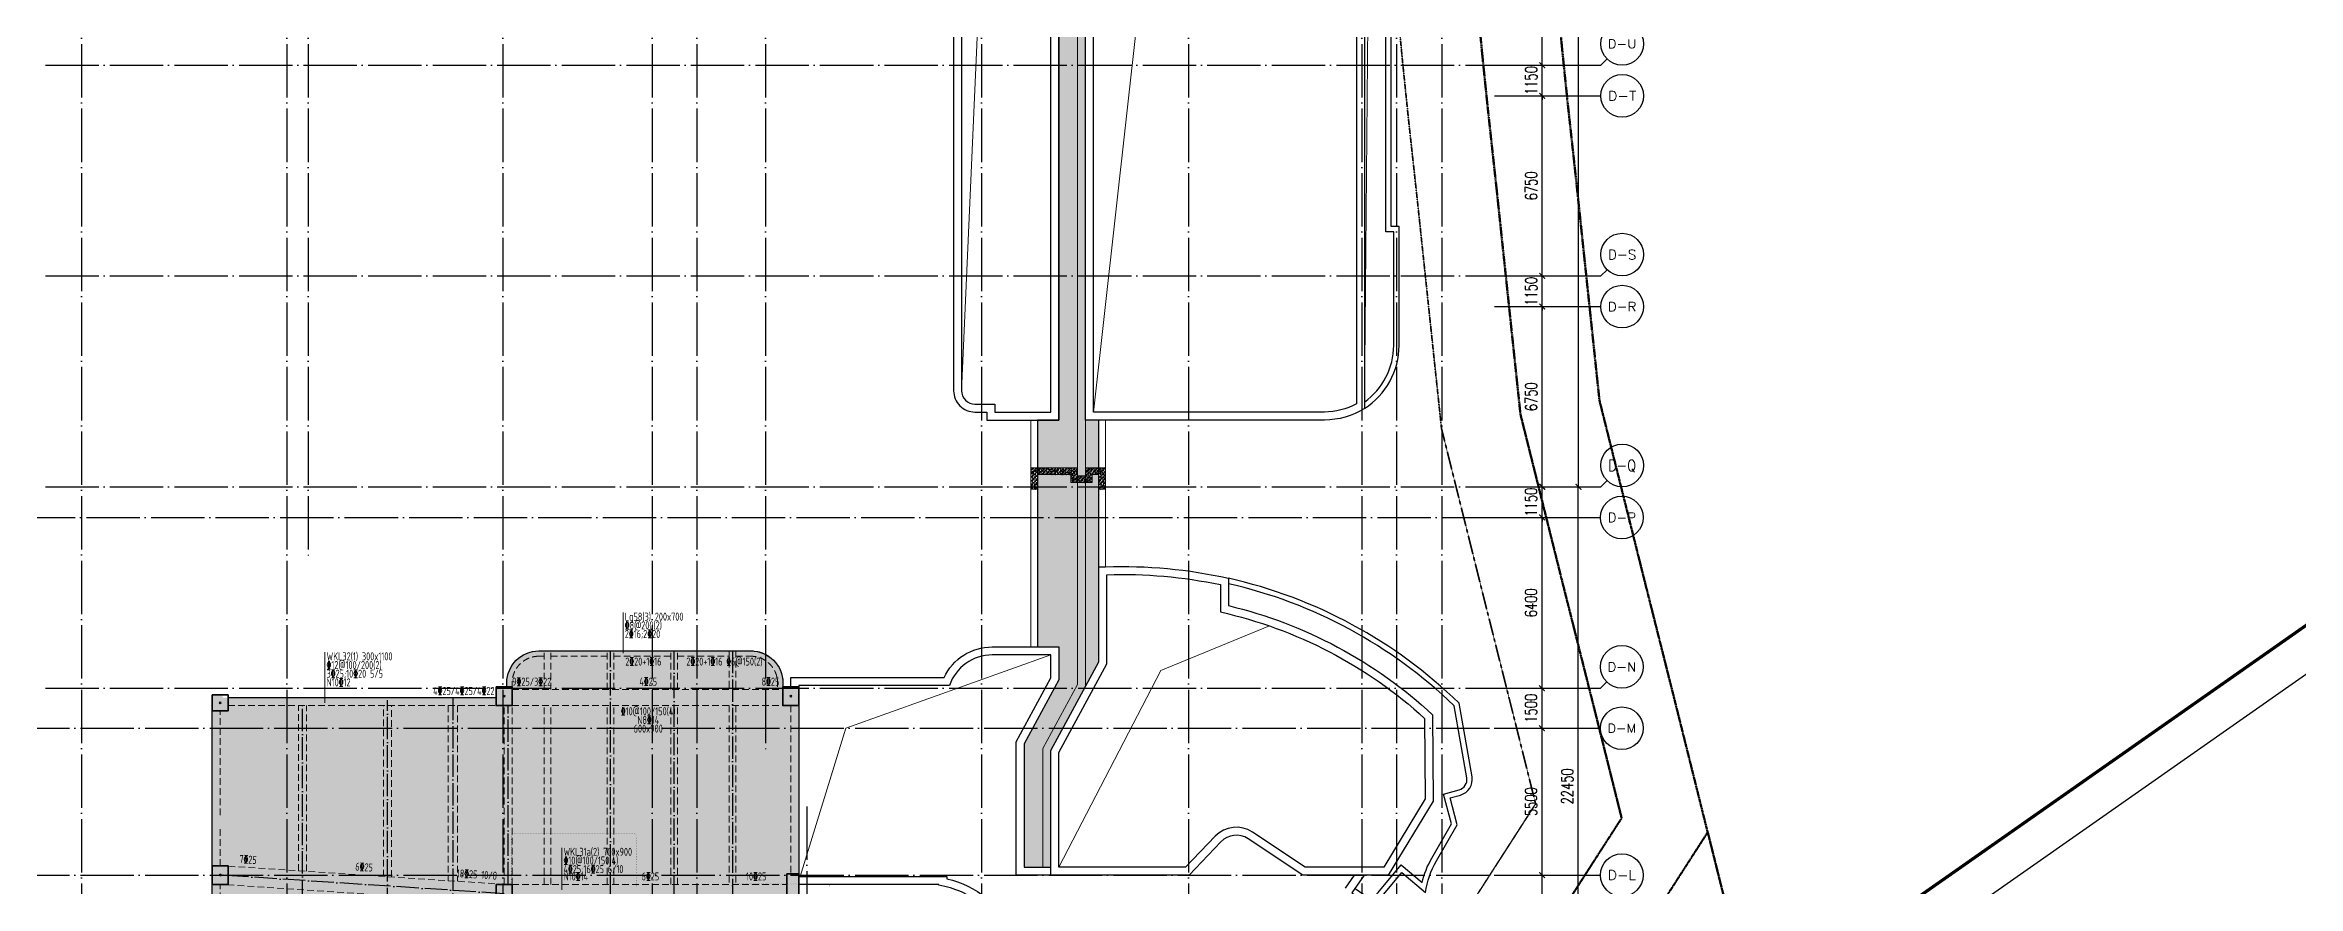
# Model space of a CAD drawing. Header units: millimetres. Extents: x 1089227 to 13101469, y 618865 to 10240562.
# Drawn here: x 3333666 to 3418126, y 4875354 to 4906864 of the extents above; entities that cross this region are included whole.
import ezdxf
from ezdxf.enums import TextEntityAlignment as Align

# ---------------------------------------------------------------- set-up
doc = ezdxf.new("R2010")
doc.units = ezdxf.units.MM
doc.header["$LTSCALE"] = 1000
doc.header["$PDMODE"] = 3
doc.header["$PDSIZE"] = 200
for name, pattern in [('A09-G-CTRL-用地红线+建筑退线_设计区$0$A02-G-MAIN-用地红线+退线_设计区$0$Redline1', [20, 10, -2, 2, -2, 2, -2]), ('A09-G-CTRL-用地红线+建筑退线_设计区$0$Controlline1', [12.8, 8, -1.6, 1.6, -1.6]), ('DOTE', [2.42, 2, -0.2, 0.02, -0.2]), ('GB_DASHDOT3', [1.0675, 0.84, -0.105, 0.0175, -0.105]), ('HIDDEN', [0.375, 0.25, -0.125])]:
    doc.linetypes.add(name, pattern=pattern)
doc.layers.get('0').update_dxf_attribs({"linetype": 'CONTINUOUS'})
doc.layers.get('Defpoints').update_dxf_attribs({"linetype": 'CONTINUOUS'})
for name, color, linetype in [('.', 3, 'CONTINUOUS'), ('AXIS', 3, 'CONTINUOUS'), ('AXIS_TEXT', 7, 'CONTINUOUS'), ('DOTE', 1, 'DOTE'), ('HATCH', 254, 'CONTINUOUS'), ('LWK-轴线-编号', 7, 'CONTINUOUS'), ('PUB_DIM', 3, 'CONTINUOUS'), ('S-GRID-DE', 11, 'GB_DASHDOT3'), ('TK', 4, 'CONTINUOUS'), ('TK-TEXT', 7, 'CONTINUOUS'), ('VHBoundary', 4, 'CONTINUOUS'), ('WALL-POOL', 31, 'CONTINUOUS'), ('单形心', 4, 'CONTINUOUS'), ('降板范围', 7, 'CONTINUOUS')]:
    doc.layers.add(name, color=color, linetype=linetype)
doc.layers.add('0914调整', color=1, linetype='CONTINUOUS', plot=False)
for name, color, linetype, lineweight in [('A09-G-CTRL-用地红线+建筑退线_设计区$0$Z-REDL(用地红线)', 10, 'CONTINUOUS', 60), ('A09-G-CTRL-用地红线+建筑退线_设计区$0$Z-REDL-CTRL(建筑控制线)', 40, 'CONTINUOUS', 35), ('jm', 3, 'CONTINUOUS', 0), ('S-BEAM-DASH', 4, 'HIDDEN', 0), ('S-COLU', 30, 'CONTINUOUS', 0), ('S-HOLE', 11, 'CONTINUOUS', 0), ('S-SLAB-HATCH', 73, 'CONTINUOUS', 0), ('梁原位标注', 7, 'CONTINUOUS', 18), ('梁名称编号', 2, 'CONTINUOUS', 18), ('梁标注引线', 2, 'CONTINUOUS', 18), ('梁集中标注', 2, 'CONTINUOUS', 18)]:
    doc.layers.add(name, color=color, linetype=linetype, lineweight=lineweight)
doc.styles.add('_TCH_AXIS', font='COMPLEX', dxfattribs={"bigfont": 'AllInOneBig.shx'})
doc.styles.add('_TCH_DIM_T3', font='SIMPLEX', dxfattribs={"width": 0.705882, "bigfont": 'AllInOneBig.shx'})
doc.styles.add('COMPLEX', font='COMPLEX', dxfattribs={"bigfont": 'AllInOneBig.shx'})
doc.styles.add('SADITK-SX', font='simfang.ttf', dxfattribs={"width": 0.7})
doc.styles.add('Style 1', font='yjkeng.shx', dxfattribs={"width": 0.7, "height": 300, "bigfont": 'yjkchn.shx'})
doc.dimstyles.new('_TCH_ARCH&&150', dxfattribs={"dimtxt": 446.25, "dimasz": 150, "dimexe": 375, "dimexo": 450, "dimgap": 189.375, "dimtad": 1, "dimdec": 0, "dimzin": 0, "dimdsep": 46, "dimtxsty": '_TCH_DIM_T3', "dimblk": 'ARCHTICK', "dimcen": 0.09, "dimclrt": 7, "dimazin": 2, "dimtfac": 1, "dimtdec": 0, "dimtix": 1, "dimtmove": 2, "dimatfit": 3, "dimfxl": 0, "dimtolj": 1, "dimtzin": 0, "dimarcsym": 0})

# ---------------------------------------------------------------- blocks, each defined once
blk = doc.blocks.new('0323最综用地红线')
at = {"layer": 'A09-G-CTRL-用地红线+建筑退线_设计区$0$Z-REDL(用地红线)', "color": 1, "linetype": 'A09-G-CTRL-用地红线+建筑退线_设计区$0$A02-G-MAIN-用地红线+退线_设计区$0$Redline1', "ltscale": 0.0005}
for points in [[(8335913, 3623090), (8336084, 3621295), (8336291, 3619275), (8336618, 3616287), (8337494, 3608020), (8338970, 3602117), (8340239, 3597081), (8341550, 3591838), (8335781, 3582877)], [(8332921, 3622867), (8333098, 3621000), (8333308, 3618959), (8333635, 3615966), (8334533, 3607495), (8336060, 3601387), (8337330, 3596350), (8338325, 3592370), (8333971, 3585609)]]:
    blk.add_lwpolyline(points, dxfattribs=at)
at = {"layer": 'A09-G-CTRL-用地红线+建筑退线_设计区$0$Z-REDL(用地红线)', "color": 1, "linetype": 'A09-G-CTRL-用地红线+建筑退线_设计区$0$A02-G-MAIN-用地红线+退线_设计区$0$Redline1', "ltscale": 0.0005, "elevation": 303}
blk.add_lwpolyline([(8341553, 3591842), (8348380, 3564604)], dxfattribs=at)
at = {"layer": 'A09-G-CTRL-用地红线+建筑退线_设计区$0$Z-REDL-CTRL(建筑控制线)', "linetype": 'A09-G-CTRL-用地红线+建筑退线_设计区$0$Controlline1', "ltscale": 0.0005, "flags": 128}
blk.add_lwpolyline([(8299567, 3686108), (8326626, 3675265), (8336400, 3687495), (8338983, 3690878), (8341712, 3688883), (8341724, 3688834), (8348492, 3681996), (8336495, 3657264), (8335815, 3655857), (8334921, 3653765), (8334408, 3652495), (8333554, 3650188), (8332762, 3647815), (8332296, 3646270), (8331866, 3644682), (8331460, 3643007), (8331063, 3641145), (8330737, 3639422), (8330293, 3636480), (8330017, 3634043), (8329761, 3630317), (8329732, 3627942), (8329763, 3625708), (8329928, 3622644), (8330113, 3620704), (8330325, 3618642), (8330653, 3615645), (8331572, 3606971), (8333151, 3600656), (8334420, 3595620), (8335099, 3592902), (8332162, 3588340), (8329462, 3587873), (8325135, 3587049), (8322510, 3586515), (8319525, 3585891), (8317926, 3585544), (8316578, 3585249), (8315535, 3585011), (8313300, 3584499), (8310791, 3583894), (8309251, 3583537), (8305740, 3582637), (8303918, 3582156), (8302104, 3581668), (8299703, 3581012), (8297227, 3580315), (8295056, 3579682), (8292998, 3579074), (8290643, 3578358), (8288572, 3577710), (8287591, 3577398), (8286161, 3576940), (8284503, 3576401), (8282624, 3575767), (8281086, 3575247), (8278146, 3574222), (8273894, 3572680), (8272471, 3572149), (8271089, 3571640), (8267888, 3570407), (8264331, 3569000), (8260702, 3567515), (8258549, 3566609), (8254947, 3565066), (8252185, 3563832), (8250834, 3563232), (8249176, 3562470), (8247994, 3561930), (8245505, 3560754), (8242980, 3559544), (8239801, 3558013), (8237959, 3557076), (8235838, 3555996), (8233384, 3554698), (8228450, 3552051), (8226178, 3550787), (8222141, 3548504), (8215629, 3544667), (8213710, 3543497), (8193657, 3531175), (8180322, 3522990), (8166408, 3514440), (8156991, 3508658), (8151138, 3505062), (8142685, 3507267), (8121171, 3545747), (8120724, 3546549), (8120233, 3547383), (8119272, 3548967), (8118108, 3550752), (8117067, 3552244), (8115806, 3553970), (8115672, 3554140), (8146431, 3575790), (8162146, 3587599), (8162295, 3588125), (8199863, 3615253), (8204215, 3618404), (8231584, 3638167), (8260590, 3655826), (8295376, 3680010)], close=True, dxfattribs=at)
blk = doc.blocks.new('template_31-施工图_A0_A0_1.0000_3fa9c08c64a9101061c9a26412af947e', base_point=(-1189, 0))
at = {"layer": 'TK'}
blk.add_lwpolyline([(-1189, 841), (1189, 841), (1189, 0), (-1189, 0)], close=True, dxfattribs=at)
at = {"layer": 'TK', "const_width": 0.8}
blk.add_lwpolyline([(-1164, 831), (-1164, 10), (1179, 10), (1179, 831)], close=True, dxfattribs=at)
at = {"layer": 'VHBoundary'}
blk.add_lwpolyline([(-1189, 841), (1189, 841), (1189, 0), (-1189, 0)], close=True, dxfattribs=at)
at = {"layer": 'TK-TEXT', "style": 'SADITK-SX', "width": 0.7}
for tag, p in [('市政会签', (-1176, 381.5)), ('园林会签', (-1176, 343.5)), ('幕墙会签', (-1176, 305.5)), ('装饰会签', (-1176, 267.5)), ('燃气会签', (-1176, 229.5)), ('暖通会签', (-1176, 191.5)), ('电气会签', (-1176, 153.5)), ('给排水会签', (-1176, 115.5)), ('结构会签', (-1176, 77.5)), ('建筑会签', (-1176, 39.5))]:
    blk.add_attdef(tag, text='', height=4, rotation=90, dxfattribs=at).set_placement(p, align=Align.MIDDLE_CENTER)
for tag, height, p in [('专业审定', 4, (1134.75, 268)), ('专业审核', 4, (1134.75, 248)), ('项目负责1', 4, (1134.75, 238)), ('项目负责2', 4, (1134.75, 228)), ('专业负责1', 4, (1134.75, 218)), ('专业负责2', 4, (1134.75, 208)), ('专业校对', 4, (1134.75, 198)), ('专业设计', 4, (1134.75, 188)), ('方案设计', 4, (1134.75, 178)), ('专业制图', 4, (1134.75, 168)), ('建设单位_001', 4, (1148.5, 140)), ('建设地点_001', 4, (1148.5, 124)), ('工程名称_001', 4, (1148.5, 106)), ('子项名称_001', 4, (1148.5, 86)), ('图纸名称_001', 4, (1148.5, 66)), ('版次', 4, (1129.5, 53)), ('日期', 4, (1165, 53)), ('图别', 4, (1129.5, 43)), ('图号', 4, (1165, 43)), ('合同号', 4, (1136, 30)), ('项目编号1', 2, (1114.06, 13.58)), ('阶段编号1', 2, (1132.25, 13.75)), ('子项编号1', 2, (1144.75, 13.75))]:
    blk.add_attdef(tag, text='', height=height, dxfattribs=at).set_placement(p, align=Align.MIDDLE_CENTER)
blk = doc.blocks.new('_AXISO')
blk.add_circle((0, 0), 0.5)
at = {"layer": 'AXIS_TEXT', "style": 'COMPLEX', "width": 1.041667}
blk.add_attdef('A', text='', height=0.56, dxfattribs=at).set_placement((-0.25, -0.28), (0.25, -0.28), align=Align.FIT)
blk = doc.blocks.new('_ArchTick')
at = {"color": 0, "linetype": 'ByBlock', "const_width": 0.3}
blk.add_lwpolyline([(-0.71, -0.71), (0.71, 0.71)], dxfattribs=at)
blk = doc.blocks.new('*D517')
at = {"layer": 'Defpoints', "color": 0, "transparency": 16777216}
for p in [(-418, 50550), (-241, 50550), (-418, 45750)]:
    blk.add_point(p, dxfattribs=at)
at = {"layer": 'PUB_DIM', "color": 0, "lineweight": -2, "transparency": 16777216}
for p, q in [((-241, 45750), (-241, 50550)), ((32, 50550), (134, 50550)), ((32, 45750), (134, 45750))]:
    blk.add_line(p, q, dxfattribs=at)
at = {"layer": 'PUB_DIM', "color": 0, "lineweight": -2, "transparency": 16777216, "xscale": 150, "yscale": 150, "zscale": 150}
for p, rotation in [((-241, 50550), 90), ((-241, 45750), 270)]:
    blk.add_blockref('_ArchTick', p, dxfattribs=dict(at, rotation=rotation))
at = {"layer": 'PUB_DIM', "color": 7, "transparency": 16777216, "insert": (-654, 48150), "char_height": 446.2, "attachment_point": 5, "rotation": 90, "style": '_TCH_DIM_T3'}
blk.add_mtext('\\A1;4800', dxfattribs=at)
blk = doc.blocks.new('*D518')
at = {"layer": 'Defpoints', "color": 0, "transparency": 16777216}
for p in [(-418, 56050), (-241, 56050), (-418, 50550)]:
    blk.add_point(p, dxfattribs=at)
at = {"layer": 'PUB_DIM', "color": 0, "lineweight": -2, "transparency": 16777216}
for p, q in [((-241, 50550), (-241, 56050)), ((32, 56050), (134, 56050)), ((32, 50550), (134, 50550))]:
    blk.add_line(p, q, dxfattribs=at)
at = {"layer": 'PUB_DIM', "color": 0, "lineweight": -2, "transparency": 16777216, "xscale": 150, "yscale": 150, "zscale": 150}
for p, rotation in [((-241, 56050), 90), ((-241, 50550), 270)]:
    blk.add_blockref('_ArchTick', p, dxfattribs=dict(at, rotation=rotation))
at = {"layer": 'PUB_DIM', "color": 7, "transparency": 16777216, "insert": (-654, 53300), "char_height": 446.2, "attachment_point": 5, "rotation": 90, "style": '_TCH_DIM_T3'}
blk.add_mtext('\\A1;5500', dxfattribs=at)
blk = doc.blocks.new('*D519')
at = {"layer": 'Defpoints', "color": 0, "transparency": 16777216}
for p in [(-418, 57550), (-241, 57550), (-418, 56050)]:
    blk.add_point(p, dxfattribs=at)
at = {"layer": 'PUB_DIM', "color": 0, "lineweight": -2, "transparency": 16777216}
for p, q in [((-241, 56050), (-241, 57550)), ((32, 57550), (134, 57550)), ((32, 56050), (134, 56050))]:
    blk.add_line(p, q, dxfattribs=at)
at = {"layer": 'PUB_DIM', "color": 0, "lineweight": -2, "transparency": 16777216, "xscale": 150, "yscale": 150, "zscale": 150}
for p, rotation in [((-241, 57550), 90), ((-241, 56050), 270)]:
    blk.add_blockref('_ArchTick', p, dxfattribs=dict(at, rotation=rotation))
at = {"layer": 'PUB_DIM', "color": 7, "transparency": 16777216, "insert": (-654, 56800), "char_height": 446.2, "attachment_point": 5, "rotation": 90, "style": '_TCH_DIM_T3'}
blk.add_mtext('\\A1;1500', dxfattribs=at)
blk = doc.blocks.new('*D520')
at = {"layer": 'Defpoints', "color": 0, "transparency": 16777216}
for p in [(-418, 63950), (-241, 63950), (-418, 57550)]:
    blk.add_point(p, dxfattribs=at)
at = {"layer": 'PUB_DIM', "color": 0, "lineweight": -2, "transparency": 16777216}
for p, q in [((-241, 57550), (-241, 63950)), ((32, 63950), (134, 63950)), ((32, 57550), (134, 57550))]:
    blk.add_line(p, q, dxfattribs=at)
at = {"layer": 'PUB_DIM', "color": 0, "lineweight": -2, "transparency": 16777216, "xscale": 150, "yscale": 150, "zscale": 150}
for p, rotation in [((-241, 63950), 90), ((-241, 57550), 270)]:
    blk.add_blockref('_ArchTick', p, dxfattribs=dict(at, rotation=rotation))
at = {"layer": 'PUB_DIM', "color": 7, "transparency": 16777216, "insert": (-654, 60750), "char_height": 446.2, "attachment_point": 5, "rotation": 90, "style": '_TCH_DIM_T3'}
blk.add_mtext('\\A1;6400', dxfattribs=at)
blk = doc.blocks.new('*D521')
at = {"layer": 'Defpoints', "color": 0, "transparency": 16777216}
for p in [(-418, 65100), (-241, 65100), (-418, 63950)]:
    blk.add_point(p, dxfattribs=at)
at = {"layer": 'PUB_DIM', "color": 0, "lineweight": -2, "transparency": 16777216}
for p, q in [((-241, 65100), (-241, 65250)), ((-241, 63950), (-241, 65100)), ((32, 65100), (134, 65100)), ((-241, 63950), (-241, 63800)), ((32, 63950), (134, 63950))]:
    blk.add_line(p, q, dxfattribs=at)
at = {"layer": 'PUB_DIM', "color": 0, "lineweight": -2, "transparency": 16777216, "xscale": 150, "yscale": 150, "zscale": 150}
for p, rotation in [((-241, 65100), 270), ((-241, 63950), 90)]:
    blk.add_blockref('_ArchTick', p, dxfattribs=dict(at, rotation=rotation))
at = {"layer": 'PUB_DIM', "color": 7, "transparency": 16777216, "insert": (-654, 64525), "char_height": 446.2, "attachment_point": 5, "rotation": 90, "style": '_TCH_DIM_T3'}
blk.add_mtext('\\A1;1150', dxfattribs=at)
blk = doc.blocks.new('*D522')
at = {"layer": 'Defpoints', "color": 0, "transparency": 16777216}
for p in [(-408, 71850), (-232, 71850), (-408, 65100)]:
    blk.add_point(p, dxfattribs=at)
at = {"layer": 'PUB_DIM', "color": 0, "lineweight": -2, "transparency": 16777216}
for p, q in [((-232, 65100), (-232, 71850)), ((42, 71850), (143, 71850)), ((42, 65100), (143, 65100))]:
    blk.add_line(p, q, dxfattribs=at)
at = {"layer": 'PUB_DIM', "color": 0, "lineweight": -2, "transparency": 16777216, "xscale": 150, "yscale": 150, "zscale": 150}
for p, rotation in [((-232, 71850), 90), ((-232, 65100), 270)]:
    blk.add_blockref('_ArchTick', p, dxfattribs=dict(at, rotation=rotation))
at = {"layer": 'PUB_DIM', "color": 7, "transparency": 16777216, "insert": (-644, 68475), "char_height": 446.2, "attachment_point": 5, "rotation": 90, "style": '_TCH_DIM_T3'}
blk.add_mtext('\\A1;6750', dxfattribs=at)
blk = doc.blocks.new('*D523')
at = {"layer": 'Defpoints', "color": 0, "transparency": 16777216}
for p in [(-408, 73000), (-232, 73000), (-408, 71850)]:
    blk.add_point(p, dxfattribs=at)
at = {"layer": 'PUB_DIM', "color": 0, "lineweight": -2, "transparency": 16777216}
for p, q in [((-232, 73000), (-232, 73150)), ((-232, 71850), (-232, 73000)), ((42, 73000), (143, 73000)), ((-232, 71850), (-232, 71700)), ((42, 71850), (143, 71850))]:
    blk.add_line(p, q, dxfattribs=at)
at = {"layer": 'PUB_DIM', "color": 0, "lineweight": -2, "transparency": 16777216, "xscale": 150, "yscale": 150, "zscale": 150}
for p, rotation in [((-232, 73000), 270), ((-232, 71850), 90)]:
    blk.add_blockref('_ArchTick', p, dxfattribs=dict(at, rotation=rotation))
at = {"layer": 'PUB_DIM', "color": 7, "transparency": 16777216, "insert": (-644, 72425), "char_height": 446.2, "attachment_point": 5, "rotation": 90, "style": '_TCH_DIM_T3'}
blk.add_mtext('\\A1;1150', dxfattribs=at)
blk = doc.blocks.new('*D524')
at = {"layer": 'Defpoints', "color": 0, "transparency": 16777216}
for p in [(-408, 79750), (-232, 79750), (-408, 73000)]:
    blk.add_point(p, dxfattribs=at)
at = {"layer": 'PUB_DIM', "color": 0, "lineweight": -2, "transparency": 16777216}
for p, q in [((-232, 73000), (-232, 79750)), ((42, 79750), (143, 79750)), ((42, 73000), (143, 73000))]:
    blk.add_line(p, q, dxfattribs=at)
at = {"layer": 'PUB_DIM', "color": 0, "lineweight": -2, "transparency": 16777216, "xscale": 150, "yscale": 150, "zscale": 150}
for p, rotation in [((-232, 79750), 90), ((-232, 73000), 270)]:
    blk.add_blockref('_ArchTick', p, dxfattribs=dict(at, rotation=rotation))
at = {"layer": 'PUB_DIM', "color": 7, "transparency": 16777216, "insert": (-644, 76375), "char_height": 446.2, "attachment_point": 5, "rotation": 90, "style": '_TCH_DIM_T3'}
blk.add_mtext('\\A1;6750', dxfattribs=at)
blk = doc.blocks.new('*D525')
at = {"layer": 'Defpoints', "color": 0, "transparency": 16777216}
for p in [(-408, 80900), (-232, 80900), (-408, 79750)]:
    blk.add_point(p, dxfattribs=at)
at = {"layer": 'PUB_DIM', "color": 0, "lineweight": -2, "transparency": 16777216}
for p, q in [((-232, 80900), (-232, 81050)), ((-232, 79750), (-232, 80900)), ((42, 80900), (143, 80900)), ((-232, 79750), (-232, 79600)), ((42, 79750), (143, 79750))]:
    blk.add_line(p, q, dxfattribs=at)
at = {"layer": 'PUB_DIM', "color": 0, "lineweight": -2, "transparency": 16777216, "xscale": 150, "yscale": 150, "zscale": 150}
for p, rotation in [((-232, 80900), 270), ((-232, 79750), 90)]:
    blk.add_blockref('_ArchTick', p, dxfattribs=dict(at, rotation=rotation))
at = {"layer": 'PUB_DIM', "color": 7, "transparency": 16777216, "insert": (-644, 80325), "char_height": 446.2, "attachment_point": 5, "rotation": 90, "style": '_TCH_DIM_T3'}
blk.add_mtext('\\A1;1150', dxfattribs=at)
blk = doc.blocks.new('*D526')
at = {"layer": 'Defpoints', "color": 0, "transparency": 16777216}
for p in [(-408, 88800), (-232, 88800), (-408, 80900)]:
    blk.add_point(p, dxfattribs=at)
at = {"layer": 'PUB_DIM', "color": 0, "lineweight": -2, "transparency": 16777216}
for p, q in [((-232, 80900), (-232, 88800)), ((42, 88800), (143, 88800)), ((42, 80900), (143, 80900))]:
    blk.add_line(p, q, dxfattribs=at)
at = {"layer": 'PUB_DIM', "color": 0, "lineweight": -2, "transparency": 16777216, "xscale": 150, "yscale": 150, "zscale": 150}
for p, rotation in [((-232, 88800), 90), ((-232, 80900), 270)]:
    blk.add_blockref('_ArchTick', p, dxfattribs=dict(at, rotation=rotation))
at = {"layer": 'PUB_DIM', "color": 7, "transparency": 16777216, "insert": (-644, 84850), "char_height": 446.2, "attachment_point": 5, "rotation": 90, "style": '_TCH_DIM_T3'}
blk.add_mtext('\\A1;7900', dxfattribs=at)
blk = doc.blocks.new('*D398')
at = {"layer": 'Defpoints', "color": 0, "transparency": 16777216}
for p in [(-2027, 112500), (1129, 112500), (-2027, 65100)]:
    blk.add_point(p, dxfattribs=at)
at = {"layer": 'PUB_DIM', "color": 0, "lineweight": -2, "transparency": 16777216}
for p, q in [((-1577, 112500), (1504, 112500)), ((1129, 65100), (1129, 112500)), ((-1577, 65100), (1504, 65100))]:
    blk.add_line(p, q, dxfattribs=at)
at = {"layer": 'PUB_DIM', "color": 0, "lineweight": -2, "transparency": 16777216, "xscale": 150, "yscale": 150, "zscale": 150}
for p, rotation in [((1129, 112500), 90), ((1129, 65100), 270)]:
    blk.add_blockref('_ArchTick', p, dxfattribs=dict(at, rotation=rotation))
at = {"layer": 'PUB_DIM', "color": 7, "transparency": 16777216, "insert": (717, 88800), "char_height": 446.2, "attachment_point": 5, "rotation": 90, "style": '_TCH_DIM_T3'}
blk.add_mtext('\\A1;47400', dxfattribs=at)
blk = doc.blocks.new('*D533')
at = {"layer": 'Defpoints', "color": 0, "transparency": 16777216}
for p in [(-2037, 65100), (1120, 65100), (-2037, 42650)]:
    blk.add_point(p, dxfattribs=at)
at = {"layer": 'PUB_DIM', "color": 0, "lineweight": -2, "transparency": 16777216}
for p, q in [((-1587, 65100), (1495, 65100)), ((1120, 42650), (1120, 65100)), ((-1587, 42650), (1495, 42650))]:
    blk.add_line(p, q, dxfattribs=at)
at = {"layer": 'PUB_DIM', "color": 0, "lineweight": -2, "transparency": 16777216, "xscale": 150, "yscale": 150, "zscale": 150}
for p, rotation in [((1120, 65100), 90), ((1120, 42650), 270)]:
    blk.add_blockref('_ArchTick', p, dxfattribs=dict(at, rotation=rotation))
at = {"layer": 'PUB_DIM', "color": 7, "transparency": 16777216, "insert": (707, 53875), "char_height": 446.2, "attachment_point": 5, "rotation": 90, "style": '_TCH_DIM_T3'}
blk.add_mtext('\\A1;22450', dxfattribs=at)
blk = doc.blocks.new('BANWANG_XINGXIN')
at = {"color": 0}
for points in [[(0.7, 0.7), (-0.7, -0.7)], [(-0.7, 0.7), (0.7, -0.7)]]:
    blk.add_lwpolyline(points, dxfattribs=at)
blk = doc.blocks.new('1F柱网-0808')
at = {"layer": 'S-COLU', "lineweight": 35}
for points in [[(134713, 109993), (135313, 109993), (135313, 109393), (134713, 109393)], [(145363, 110293), (145963, 110293), (145963, 109593), (145363, 109593)], [(156113, 110293), (156713, 110293), (156713, 109593), (156113, 109593)], [(134713, 103593), (135313, 103593), (135313, 102893), (134713, 102893)], [(156263, 103293), (156713, 103293), (156713, 102193), (156263, 102193)], [(145363, 102893), (145963, 102893), (145963, 102193), (145363, 102193)]]:
    blk.add_lwpolyline(points, close=True, dxfattribs=at)
at = {"layer": '单形心', "xscale": 50, "yscale": 50, "zscale": 50}
for p in [(145663, 109943), (156413, 109943), (135013, 109693), (135013, 103243)]:
    blk.add_blockref('BANWANG_XINGXIN', p, dxfattribs=at)
blk = doc.blocks.new('2FJGBZ')
at = {"layer": '.'}
h = blk.add_hatch(dxfattribs=at)
h.set_pattern_fill('CROSS', color=256, scale=50, style=0)
h.set_pattern_definition([(0, (-7272583.12, -5076572.44), (317.5, 317.5), [158.75, -476.25]), (90, (-7272503.75, -5076651.8), (-317.5, 317.5), [158.75, -476.25])])
h.paths.add_polyline_path([(162513, 147557), (162513, 145743), (166463, 145743), (166463, 120293), (165663, 120293), (165663, 111793), (166463, 111793), (166463, 110560), (165163, 108160), (165163, 103543), (166163, 103543), (166163, 107907), (167963, 111230), (167963, 120293), (167463, 120293), (167463, 145743), (177913, 145743), (177913, 148405), (178164, 148405), (178164, 148905), (177464, 148905), (177218, 148904), (176230, 148904), (176230, 147557)])
at = {"layer": 'HATCH'}
h = blk.add_hatch(dxfattribs=at)
h.set_pattern_fill('ARMORED', color=9, scale=20, style=0)
h.set_pattern_definition([(50, (-7272583.12, -5076572.44), (143.4520365, -12.550427), [15, -165]), (355, (-7272583.12, -5076572.44), (-27.7502667, 150.4384267), [12, -132]), (100.4514, (-7272571.17, -5076573.48), (115.7018763, 137.8879084), [12.748038, -140.2284224]), (46.1842, (-7272583.12, -5076532.44), (213.4482097, -33.103803), [22.5, -247.5]), (96.6356, (-7272565.33, -5076535.2), (186.932541, 194.823574), [19.1220576, -210.3426]), (351.1842, (-7272583.12, -5076532.44), (186.932389, 194.82372), [18, -198]), (21, (-7272563.12, -5076542.44), (119.3814104, -80.5237781), [15, -165]), (326, (-7272563.12, -5076542.44), (48.6630664, 145.030009), [12, -132]), (71.4514, (-7272553.17, -5076549.15), (168.0445257, 64.5060993), [12.748038, -140.2284224]), (37.5, (-7272583.12, -5076572.44), (2.43197106, 66.57877077), [0, -130.4, 0, -134, 0, -132.5]), (7.5, (-7272583.12, -5076572.44), (52.6139075, 78.8823424), [0, -76.4, 0, -127.4, 0, -50.5]), (327.5, (-7272627.72, -5076572.44), (106.76448723, -4.51097435), [0, -50, 0, -156, 0, -207]), (317.5, (-7272647.72, -5076572.44), (116.6372339, 20.0209965), [0, -65, 0, -103.6, 0, -147]), (45, (-7272583.12, -5076572.44), (-70.7106781, 70.7106781), [])])
h.paths.add_polyline_path([(167963, 117706), (167963, 118256), (167713, 118256), (167713, 117956), (166913, 117956), (166913, 118256), (165663, 118256), (165663, 117706), (165413, 117706), (165413, 118506), (167163, 118506), (167163, 118206), (167463, 118206), (167463, 118506), (168213, 118506), (168213, 117706)])
at = {"layer": 'S-SLAB-HATCH'}
h = blk.add_hatch(dxfattribs=at)
h.set_pattern_fill('ZIGZAG', color=256, scale=100)
h.set_pattern_definition([(0, (-6326317.14, 1683260.45), (317.5, 317.5), [317.5, -317.5]), (90, (-6325999.64, 1683260.45), (-317.5, 317.5), [317.5, -317.5])])
edge = h.paths.add_edge_path()
edge.add_line((145363, 109893), (135113, 109893))
edge.add_line((135113, 109893), (135113, 109993))
edge.add_line((135113, 109993), (134713, 109993))
edge.add_line((134713, 109993), (134713, 100094))
edge.add_line((134713, 100094), (116813, 100094))
edge.add_line((116813, 100094), (116814, 91544))
edge.add_line((116814, 91544), (116814, 91544))
edge.add_line((116814, 91544), (122564, 91544))
edge.add_arc((122554, 92908), 1364, 270.39534, 359.42424)
edge.add_line((123918, 92894), (123937, 93094))
edge.add_line((123937, 93094), (124163, 93094))
edge.add_line((124163, 93094), (124163, 93494))
edge.add_line((124163, 93494), (124014, 93494))
edge.add_line((124014, 93494), (124014, 93793))
edge.add_line((124014, 93793), (128313, 93793))
edge.add_arc((128313, 94993), 1200, 270, 360)
edge.add_line((129513, 94993), (129513, 95192))
edge.add_line((129513, 95192), (134913, 95193))
edge.add_line((134913, 95193), (134913, 98493))
edge.add_line((134913, 98493), (141813, 98493))
edge.add_arc((141813, 99693), 1200, 269.99978, 360.00022)
edge.add_line((143013, 99693), (143013, 99793))
edge.add_line((143013, 99793), (143913, 99793))
edge.add_line((143913, 99793), (143913, 99893))
edge.add_line((143913, 99893), (144813, 99893))
edge.add_line((144813, 99893), (144813, 100093))
edge.add_line((144813, 100093), (143913, 100093))
edge.add_line((143913, 100093), (143913, 102193))
edge.add_line((143913, 102193), (147163, 102193))
edge.add_line((147163, 102193), (147163, 99793))
edge.add_line((147163, 99793), (152163, 99793))
edge.add_line((152163, 99793), (152163, 100693))
edge.add_line((152163, 100693), (155413, 100693))
edge.add_arc((155412, 101994), 1301, 270.04992, 359.97746)
edge.add_line((156713, 101993), (156738, 102893))
edge.add_line((156738, 102893), (156713, 110293))
edge.add_line((156713, 110293), (156113, 110294))
edge.add_arc((154907, 110430), 1214, 353.60489, 449.70349)
edge.add_line((154913, 111643), (146963, 111643))
edge.add_arc((146968, 110431), 1213, 90.23548, 186.50224)
edge.add_line((145763, 110293), (145363, 110293))
edge.add_line((145363, 110293), (145363, 109893))
at = {"layer": 'jm'}
blk.add_lwpolyline([(167963, 117706), (167963, 118256), (167713, 118256), (167713, 117956), (166913, 117956), (166913, 118256), (165663, 118256), (165663, 117706), (165413, 117706), (165413, 118506), (167163, 118506), (167163, 118206), (167463, 118206), (167463, 118506), (168213, 118506), (168213, 117706), (167963, 117706)], dxfattribs=at)
at = {"layer": 'S-BEAM-DASH', "linetype": 'Continuous'}
for p, q in [((165413, 120293), (165413, 111793)), ((167463, 120293), (167463, 110307)), ((168213, 114796), (168213, 120293)), ((146963, 111643), (154913, 111643))]:
    blk.add_line(p, q, dxfattribs=at)
at = {"layer": 'S-BEAM-DASH'}
for p, q in [((165663, 120293), (165663, 111793)), ((167963, 114796), (167963, 120293)), ((147163, 110193), (147163, 111643)), ((147413, 110193), (147413, 111643)), ((149526, 110193), (149526, 111643)), ((149776, 110193), (149776, 111643)), ((151913, 110193), (151913, 111643)), ((152163, 110193), (152163, 111643)), ((154101, 111643), (154101, 110193)), ((154351, 111643), (154351, 110193)), ((146963, 111443), (147163, 111443)), ((147413, 111443), (149526, 111443)), ((149776, 111443), (151913, 111443)), ((152163, 111443), (154101, 111443)), ((154351, 111443), (154913, 111443)), ((135313, 109893), (141088, 109893)), ((141488, 109893), (145363, 109893)), ((145963, 110193), (156113, 110193)), ((134713, 105493), (134713, 109593)), ((135013, 105493), (135013, 109393)), ((135313, 109593), (145363, 109593)), ((137951, 103399), (137951, 109593)), ((138251, 103383), (138251, 109593)), ((141138, 103192), (141138, 109593)), ((141438, 103172), (141438, 109593)), ((143563, 109593), (143563, 103022)), ((143913, 109593), (143913, 103009)), ((145663, 102893), (145663, 109593)), ((145963, 109593), (156113, 109593)), ((145963, 102893), (145963, 109593)), ((147163, 102893), (147163, 109593)), ((147413, 102893), (147413, 109593)), ((149525, 102893), (149526, 109593)), ((149775, 102893), (149776, 109593)), ((151913, 102893), (151913, 109593)), ((152163, 102893), (152163, 109593)), ((154101, 109593), (154101, 102893)), ((154351, 109593), (154351, 102893)), ((156413, 109593), (156413, 103293)), ((156713, 109593), (156713, 103293)), ((134713, 100193), (134713, 105093)), ((135013, 103593), (135013, 105093)), ((145686, 102893), (135036, 103593)), ((145640, 102194), (134990, 102894)), ((135013, 100093), (135013, 102893)), ((145963, 102893), (156263, 102893))]:
    blk.add_line(p, q, dxfattribs=at)
at = {"layer": 'S-BEAM-DASH', "linetype": 'Continuous'}
blk.add_lwpolyline([(167163, 145743), (167163, 110383), (165863, 107983), (165863, 103543)], dxfattribs=at)
blk.add_lwpolyline([(145763, 110294), (145763, 110444, -0.414165), (146963, 111643, 29201.83106)], format="xyb", dxfattribs=at)
at = {"layer": 'S-BEAM-DASH'}
for points in [[(156113, 110293), (156113, 110443, 0.060074), (156079, 110729, 0.346071), (154911, 111643)], [(145963, 110294), (145963, 110444, -0.414165), (146963, 111443, -0.414165)], [(155913, 110293), (155913, 110443, 0.060074), (155884, 110681, 0.346071), (154911, 111443, 0.346071)]]:
    blk.add_lwpolyline(points, format="xyb", dxfattribs=at)
at = {"layer": 'S-GRID-DE'}
for p, q in [((149650, 102493), (149651, 111643)), ((152038, 102393), (152038, 111643)), ((154226, 111643), (154226, 100743)), ((143738, 109893), (143738, 99793)), ((138101, 100093), (138101, 109593)), ((141288, 99793), (141288, 109793)), ((145813, 102893), (145813, 109593)), ((145663, 102543), (135013, 103243))]:
    blk.add_line(p, q, dxfattribs=at)
at = {"layer": 'S-HOLE'}
for points in [[(162813, 121393), (163831, 144516), (166163, 145443)], [(167763, 120593), (170213, 142676), (177613, 145443)], [(177913, 120969), (178134, 145188), (178713, 145543)], [(166463, 103543), (170284, 110903), (174357, 112577)], [(156763, 103193), (158471, 108743), (166163, 111493)]]:
    blk.add_lwpolyline(points, dxfattribs=at)
at = {"layer": 'WALL-POOL'}
for points in [[(166463, 120293), (166463, 145743), (162513, 145743), (162513, 121393, 0.414214), (163313, 120593), (163763, 120593), (163763, 120293), (166463, 120293)], [(167463, 145743), (177913, 145743), (177913, 120729, -0.14225), (176413, 120293), (167463, 120293), (167463, 145743)], [(177913, 120729), (177913, 120729, 0.256831), (179213, 123093), (179213, 127543), (178915, 127543), (178913, 145743), (177913, 145743)], [(177913, 120969, 0.243658), (179013, 123093), (179013, 127343), (178715, 127343), (178713, 145543), (177913, 145543)], [(168213, 114796, -0.064074), (172813, 114366), (172813, 113340, -0.129041), (180470, 109248), (180488, 106013), (178806, 103243), (175602, 103243), (173552, 104602, 0.362791), (172532, 104488), (171340, 103243), (166163, 103243), (166163, 107907), (167963, 111230), (167963, 114796), (168213, 114796)], [(177446, 102581), (177774, 102351, 0.388879), (178578, 102457), (179317, 103338), (180209, 102589, -0.098716), (180611, 103774), (181395, 105131), (181125, 106137), (181512, 106241, 0.388879), (181947, 106925), (181460, 109687, 0.138404), (172813, 114366, 0.71331)], [(177561, 102744), (177889, 102515, 0.388879), (178424, 102586), (179292, 103620), (180075, 102963, -0.072507), (180438, 103874), (181180, 105160), (180880, 106279), (181460, 106434, 0.388879), (181750, 106890), (181274, 109588, 0.136847), (172813, 114161, 0.136847)], [(166163, 103243), (164863, 103243), (164863, 108236), (166163, 110636), (166163, 111493), (163963, 111493, 0.320697), (162354, 110343), (156713, 110343), (156713, 110294), (156413, 110294), (156413, 110643), (162153, 110643, -0.29076), (163963, 111793), (166463, 111793), (166463, 110560), (165163, 108160), (165163, 103543), (166163, 103543)], [(163548, 102145, 0.138418), (161963, 102858), (161963, 102893), (156713, 102893), (156713, 103193), (162263, 103193), (162263, 103107, -0.119517), (163741, 102375)]]:
    blk.add_lwpolyline(points, format="xyb", dxfattribs=at)
for points in [[(166163, 120593), (166163, 145443), (162813, 145443), (162813, 121393, 0.414214), (163313, 120893), (164063, 120893), (164063, 120593)], [(167763, 145443), (177613, 145443), (177613, 120900, -0.125781), (176413, 120593), (167763, 120593)], [(168263, 114497, -0.060136), (172513, 114125), (172513, 113101, -0.13066), (180171, 109115), (180187, 106097), (178637, 103543), (175692, 103543), (173718, 104852, 0.362791), (172316, 104696), (171212, 103543), (166463, 103543), (166463, 107831), (168263, 111154)]]:
    blk.add_lwpolyline(points, format="xyb", close=True, dxfattribs=at)
blk.add_lwpolyline([(177201, 102753), (177544, 103243), (177910, 103243), (177446, 102581)], dxfattribs=at)
at = {"layer": '降板范围'}
blk.add_lwpolyline([(166463, 145743), (166463, 120293), (165663, 120293), (165663, 111793), (166463, 111793), (166463, 110560), (165163, 108160), (165163, 103543), (166163, 103543), (166163, 107907), (167963, 111230), (167963, 120293), (167463, 120293), (167463, 145743)], dxfattribs=at)
blk.add_lwpolyline([(134713, 100094), (134713, 109993), (135313, 109993), (135313, 109893), (141088, 109893), (141088, 109893), (141488, 109893), (141488, 109893), (145363, 109893), (145363, 110293), (145388, 110293), (145763, 110293), (145763, 110443, -0.414155), (146963, 111643), (154913, 111643, -0.414194), (156113, 110443), (156113, 110294), (156713, 110294), (156713, 102893), (156713, 101993, -0.414215)], format="xyb", dxfattribs=at)
blk.add_blockref('1F柱网-0808', (0, 0))
blk = doc.blocks.new('裙房轴网260428')
at = {"layer": 'AXIS'}
for p, q in [((2196.8, 81134.3), (1962.5, 80900)), ((-2027.3, 80900), (1119.9, 80900)), ((-2027.3, 80900), (1962.5, 80900)), ((-2027.3, 79750), (1119.9, 79750)), ((-2027.3, 79750), (1962.5, 79750)), ((-2027.3, 73000), (1119.9, 73000)), ((-2027.3, 73000), (1962.5, 73000)), ((2196.8, 73234.3), (1962.5, 73000)), ((-2027.3, 71850), (1119.9, 71850)), ((-2027.3, 71850), (1962.5, 71850)), ((-2027.3, 65100), (1119.9, 65100)), ((-2027.3, 65100), (1962.5, 65100)), ((2196.8, 65334.3), (1962.5, 65100)), ((-2036.8, 63950), (1110.4, 63950)), ((-2036.8, 63950), (1953, 63950)), ((-2036.8, 57550), (1110.4, 57550)), ((-2036.8, 57550), (1953, 57550)), ((2187.3, 57784.3), (1953, 57550)), ((-2036.8, 56050), (1110.4, 56050)), ((-2036.8, 56050), (1953, 56050)), ((-2036.8, 50550), (1110.4, 50550)), ((-2036.8, 50550), (1953, 50550))]:
    blk.add_line(p, q, dxfattribs=at)
at = {"layer": 'DOTE', "color": 16, "linetype": 'DOTE'}
for p, q in [((-55000, 137349.7), (-55000, -1000)), ((-47300, 137349.7), (-47300, 23149.3)), ((-46500, 137349.7), (-46500, 62489.9)), ((-39200, 137349.7), (-39200, 23149.3)), ((-33600, 137349.7), (-33600, 23149.3)), ((-31925, 137349.7), (-31925, 23149.3)), ((-29350, 137349.7), (-29350, 55096.7)), ((-21250, 137349.7), (-21250, 29473.4)), ((-13500, 137349.7), (-13500, 33397.2)), ((-7000, 137349.7), (-7000, 37155.2)), ((-5701, 137349.7), (-5701, 38193.2)), ((-4000, 137349.7), (-4000, 38193.2)), ((-56350, 80900), (-1866, 80900)), ((-56350, 73000), (-1866, 73000)), ((-56350, 65100), (-1866, 65100)), ((-120150, 63950), (-1866, 63950)), ((-56350, 57550), (-1866, 57550)), ((-110690, 56050), (-1866, 56050)), ((-27800, 53117.8), (-27800, 23149.3)), ((-110690, 50550), (-1866, 50550))]:
    blk.add_line(p, q, dxfattribs=at)
at = {"layer": 'AXIS'}
ref = blk.add_blockref('_AXISO', (2762.5, 81700), dxfattribs=dict(at, xscale=1600, yscale=1600, zscale=1600))
ref.add_attrib('A', 'D-U', dxfattribs={"layer": 'LWK-轴线-编号', "height": 330.48, "style": '_TCH_AXIS'}).set_placement((2227.4, 81534.8), (3297.5, 81534.8), align=Align.FIT)
ref = blk.add_blockref('_AXISO', (2762.5, 79750), dxfattribs=dict(at, xscale=1600, yscale=1600, zscale=1600))
ref.add_attrib('A', 'D-T', dxfattribs={"layer": 'LWK-轴线-编号', "height": 354.18, "style": '_TCH_AXIS'}).set_placement((2231.2, 79572.9), (3293.7, 79572.9), align=Align.FIT)
ref = blk.add_blockref('_AXISO', (2762.5, 73800), dxfattribs=dict(at, xscale=1600, yscale=1600, zscale=1600))
ref.add_attrib('A', 'D-S', dxfattribs={"layer": 'LWK-轴线-编号', "height": 359.3, "style": '_TCH_AXIS'}).set_placement((2232.1, 73620.3), (3292.9, 73620.3), align=Align.FIT)
ref = blk.add_blockref('_AXISO', (2762.5, 71850), dxfattribs=dict(at, xscale=1600, yscale=1600, zscale=1600))
ref.add_attrib('A', 'D-R', dxfattribs={"layer": 'LWK-轴线-编号', "height": 339.59, "style": '_TCH_AXIS'}).set_placement((2228.8, 71680.2), (3296.1, 71680.2), align=Align.FIT)
ref = blk.add_blockref('_AXISO', (2762.5, 65900), dxfattribs=dict(at, xscale=1600, yscale=1600, zscale=1600))
ref.add_attrib('A', 'D-Q', dxfattribs={"layer": 'LWK-轴线-编号', "height": 421.54, "style": '_TCH_AXIS', "width": 0.807692}).set_placement((2243.6, 65689.2), (3281.3, 65689.2), align=Align.FIT)
ref = blk.add_blockref('_AXISO', (2753, 63950), dxfattribs=dict(at, xscale=1600, yscale=1600, zscale=1600))
ref.add_attrib('A', 'D-P', dxfattribs={"layer": 'LWK-轴线-编号', "height": 344.32, "style": '_TCH_AXIS'}).set_placement((2220.1, 63777.8), (3285.9, 63777.8), align=Align.FIT)
ref = blk.add_blockref('_AXISO', (2753, 58350), dxfattribs=dict(at, xscale=1600, yscale=1600, zscale=1600))
ref.add_attrib('A', 'D-N', dxfattribs={"layer": 'LWK-轴线-编号', "height": 334.98, "style": '_TCH_AXIS'}).set_placement((2218.6, 58182.5), (3287.4, 58182.5), align=Align.FIT)
ref = blk.add_blockref('_AXISO', (2753, 56050), dxfattribs=dict(at, xscale=1600, yscale=1600, zscale=1600))
ref.add_attrib('A', 'D-M', dxfattribs={"layer": 'LWK-轴线-编号', "height": 326.1, "style": '_TCH_AXIS'}).set_placement((2217.2, 55886.9), (3288.7, 55886.9), align=Align.FIT)
ref = blk.add_blockref('_AXISO', (2753, 50550), dxfattribs=dict(at, xscale=1600, yscale=1600, zscale=1600))
ref.add_attrib('A', 'D-L', dxfattribs={"layer": 'LWK-轴线-编号', "height": 354.18, "style": '_TCH_AXIS'}).set_placement((2221.7, 50372.9), (3284.2, 50372.9), align=Align.FIT)
at = {"layer": 'PUB_DIM'}
for p1, p2, distance, picture, middle in [((-2027.3, 65100), (-2027.3, 112500), -3156.6, '*D398', (716.9, 88800)), ((-408.4, 80900), (-408.4, 88800), -176.7, '*D526', (-644.1, 84850)), ((-408.4, 79750), (-408.4, 80900), -176.7, '*D525', (-644.1, 80325)), ((-408.4, 73000), (-408.4, 79750), -176.7, '*D524', (-644.1, 76375)), ((-408.4, 71850), (-408.4, 73000), -176.7, '*D523', (-644.1, 72425)), ((-408.4, 65100), (-408.4, 71850), -176.7, '*D522', (-644.1, 68475)), ((-2036.8, 42650), (-2036.8, 65100), -3156.6, '*D533', (707.4, 53875)), ((-417.8, 63950), (-417.8, 65100), -176.7, '*D521', (-653.6, 64525)), ((-417.8, 57550), (-417.8, 63950), -176.7, '*D520', (-653.6, 60750)), ((-417.8, 56050), (-417.8, 57550), -176.7, '*D519', (-653.6, 56800)), ((-417.8, 50550), (-417.8, 56050), -176.7, '*D518', (-653.6, 53300)), ((-417.8, 45750), (-417.8, 50550), -176.7, '*D517', (-653.6, 48150))]:
    dim = blk.add_aligned_dim(p1=p1, p2=p2, distance=distance, dimstyle='_TCH_ARCH&&150', dxfattribs=at)
    dim.commit()
    dim.dimension.update_dxf_attribs({"geometry": picture, "text_midpoint": middle})
blk = doc.blocks.new('04地块地下轴网260428')
blk.add_blockref('裙房轴网260428', (0, 0))

msp = doc.modelspace()

# ---------------------------------------------------------------- linework, layer by layer
at = {"layer": '0914调整'}
for points in [[(3351178.145, 4875345.13, 0, 10, -0.52056705), (3351178.145, 4875445.13, 0, 10, -0.52056705), (3351178.145, 4875545.13, 0, 10, -0.52056705), (3351178.145, 4875645.13, 0, 10, -0.52056705), (3351178.145, 4875745.13, 0, 10, -0.52056705), (3351178.145, 4875845.13, 0, 10, -0.52056705), (3351178.145, 4875945.13, 0, 10, -0.52056705), (3351178.145, 4876045.13, 0, 10, -0.52056705), (3351178.145, 4876145.13, 0, 10, -0.52056705), (3351178.145, 4876245.13, 0, 10, -0.52056705), (3351178.145, 4876345.13, 0, 10, -0.52056705), (3351178.145, 4876445.13, 0, 10, -0.52056705), (3351178.145, 4876545.13, 0, 10, -0.52056705), (3351178.145, 4876645.13, 0, 10, -0.52056705), (3351178.145, 4876745.13, 0, 10, -0.52056705), (3351178.145, 4876845.13, 0, 10, -0.52056705), (3351178.145, 4876945.13, 0, 10, -0.52056705), (3351178.145, 4877045.13, 0, 10, -0.52056705), (3351178.145, 4877145.13, 0, 10, -0.52056705), (3351178.145, 4877245.13, 0, 10, -0.52056705), (3351178.145, 4877298.934, 0, 10, -0.52056705), (3351278.145, 4877298.934, 0, 10, -0.52056705), (3351378.145, 4877298.934, 0, 10, -0.52056705), (3351478.145, 4877298.934, 0, 10, -0.52056705), (3351578.145, 4877298.934, 0, 10, -0.52056705), (3351678.145, 4877298.934, 0, 10, -0.52056705), (3351778.145, 4877298.934, 0, 10, -0.52056705), (3351878.145, 4877298.934, 0, 10, -0.52056705), (3351978.145, 4877298.934, 0, 10, -0.52056705), (3352078.145, 4877298.934, 0, 10, -0.52056705), (3352178.145, 4877298.934, 0, 10, -0.52056705), (3352278.145, 4877298.934, 0, 10, -0.52056705), (3352378.145, 4877298.934, 0, 10, -0.52056705), (3352478.145, 4877298.934, 0, 10, -0.52056705), (3352578.145, 4877298.934, 0, 10, -0.52056705), (3352678.145, 4877298.934, 0, 10, -0.52056705), (3352778.145, 4877298.934, 0, 10, -0.52056705), (3352878.145, 4877298.934, 0, 10, -0.52056705), (3352978.145, 4877298.934, 0, 10, -0.52056705), (3353078.145, 4877298.934, 0, 10, -0.52056705), (3353178.145, 4877298.934, 0, 10, -0.52056705), (3353278.145, 4877298.934, 0, 10, -0.52056705), (3353378.145, 4877298.934, 0, 10, -0.52056705), (3353478.145, 4877298.934, 0, 10, -0.52056705), (3353578.145, 4877298.934, 0, 10, -0.52056705), (3353678.145, 4877298.934, 0, 10, -0.52056705), (3353778.145, 4877298.934, 0, 10, -0.52056705), (3353878.145, 4877298.934, 0, 10, -0.52056705), (3353978.145, 4877298.934, 0, 10, -0.52056705), (3354078.145, 4877298.934, 0, 10, -0.52056705), (3354178.145, 4877298.934, 0, 10, -0.52056705), (3354278.145, 4877298.934, 0, 10, -0.52056705), (3354378.145, 4877298.934, 0, 10, -0.52056705), (3354478.145, 4877298.934, 0, 10, -0.52056705), (3354578.145, 4877298.934, 0, 10, -0.52056705), (3354678.145, 4877298.934, 0, 10, -0.52056705), (3354778.145, 4877298.934, 0, 10, -0.52056705), (3354878.145, 4877298.934, 0, 10, -0.52056705), (3354978.145, 4877298.934, 0, 10, -0.52056705), (3355078.145, 4877298.934, 0, 10, -0.52056705), (3355178.145, 4877298.934, 0, 10, -0.52056705), (3355278.145, 4877298.934, 0, 10, -0.52056705), (3355378.145, 4877298.934, 0, 10, -0.52056705), (3355478.145, 4877298.934, 0, 10, -0.52056705), (3355578.145, 4877298.934, 0, 10, -0.52056705), (3355678.145, 4877298.934, 0, 10, -0.52056705), (3355778.145, 4877298.934, 0, 10, -0.52056705), (3355817.909, 4877238.698, 0, 10, -0.52056705), (3355817.909, 4877138.698, 0, 10, -0.52056705), (3355817.909, 4877038.698, 0, 10, -0.52056705), (3355817.909, 4876938.698, 0, 10, -0.52056705), (3355817.909, 4876838.698, 0, 10, -0.52056705), (3355817.909, 4876738.698, 0, 10, -0.52056705), (3355817.909, 4876638.698, 0, 10, -0.52056705), (3355817.909, 4876538.698, 0, 10, -0.52056705), (3355817.909, 4876438.698, 0, 10, -0.52056705), (3355817.909, 4876338.698, 0, 10, -0.52056705), (3355817.909, 4876238.698, 0, 10, -0.52056705), (3355817.909, 4876138.698, 0, 10, -0.52056705), (3355817.909, 4876038.698, 0, 10, -0.52056705), (3355817.909, 4875938.698, 0, 10, -0.52056705), (3355817.909, 4875838.698, 0, 10, -0.52056705), (3355817.909, 4875738.698, 0, 10, -0.52056705), (3355817.909, 4875638.698, 0, 10, -0.52056705), (3355817.909, 4875538.698, 0, 10, -0.52056705), (3355817.909, 4875438.698, 0, 10, -0.52056705), (3355817.909, 4875338.698, 0, 10, -0.52056705)], [(3359440.727, 4875284.724, 0, 10, -0.52056705), (3359440.727, 4875411.797, 0, 10, -0.52056705), (3359540.727, 4875411.797, 0, 10, -0.52056705), (3359640.727, 4875411.797, 0, 10, -0.52056705), (3359740.727, 4875411.797, 0, 10, -0.52056705), (3359840.727, 4875411.797, 0, 10, -0.52056705), (3359940.727, 4875411.797, 0, 10, -0.52056705), (3360040.727, 4875411.797, 0, 10, -0.52056705), (3360140.727, 4875411.797, 0, 10, -0.52056705), (3360240.727, 4875411.797, 0, 10, -0.52056705), (3360340.727, 4875411.797, 0, 10, -0.52056705), (3360440.727, 4875411.797, 0, 10, -0.52056705), (3360540.727, 4875411.797, 0, 10, -0.52056705), (3360640.727, 4875411.797, 0, 10, -0.52056705), (3360740.727, 4875411.797, 0, 10, -0.52056705), (3360840.727, 4875411.797, 0, 10, -0.52056705), (3360940.727, 4875411.797, 0, 10, -0.52056705), (3361040.727, 4875411.797, 0, 10, -0.52056705), (3361140.727, 4875411.797, 0, 10, -0.52056705), (3361240.727, 4875411.797, 0, 10, -0.52056705), (3361340.727, 4875411.797, 0, 10, -0.52056705), (3361440.727, 4875411.797, 0, 10, -0.52056705), (3361540.727, 4875411.797, 0, 10, -0.52056705), (3361640.727, 4875411.797, 0, 10, -0.52056705), (3361740.727, 4875411.797, 0, 10, -0.52056705), (3361840.727, 4875411.797, 0, 10, -0.52056705), (3361940.727, 4875411.797, 0, 10, -0.52056705), (3362040.727, 4875411.797, 0, 10, -0.52056705), (3362140.727, 4875411.797, 0, 10, -0.52056705), (3362240.727, 4875411.797, 0, 10, -0.52056705), (3362340.727, 4875411.797, 0, 10, -0.52056705), (3362440.727, 4875411.797, 0, 10, -0.52056705), (3362540.727, 4875411.797, 0, 10, -0.52056705), (3362640.727, 4875411.797, 0, 10, -0.52056705), (3362740.727, 4875411.797, 0, 10, -0.52056705), (3362840.727, 4875411.797, 0, 10, -0.52056705), (3362940.727, 4875411.797, 0, 10, -0.52056705), (3363040.727, 4875411.797, 0, 10, -0.52056705), (3363070.703, 4875341.773, 0, 10, -0.52056705)]]:
    msp.add_lwpolyline(points, format="xyseb", dxfattribs=at)
at = {"layer": '梁标注引线', "color": 3, "lineweight": 18}
msp.add_line((3355341.259, 4884071.966), (3355341.259, 4885595.043), dxfattribs=at)
at = {"layer": '梁标注引线', "color": 6, "lineweight": 18}
for p, q in [((3344159.279, 4882209.826), (3344159.279, 4884107.903)), ((3353043.693, 4875209.821), (3353043.693, 4876782.898))]:
    msp.add_line(p, q, dxfattribs=at)

# ---------------------------------------------------------------- block references
for name, p in [('2FJGBZ', (3205215.02, 4772518.421)), ('0323最综用地红线', (-4945553.146, 1285525.343)), ('04地块地下轴网260428', (3390028.145, 4825211.796))]:
    msp.add_blockref(name, p)
at = {"xscale": 150, "yscale": 150, "zscale": 150, "rotation": 35.00532206532363}
msp.add_blockref('template_31-施工图_A0_A0_1.0000_3fa9c08c64a9101061c9a26412af947e', (3187439.13, 4721512.406), dxfattribs=at)

# ---------------------------------------------------------------- texts
at = {"layer": '梁原位标注', "style": 'Style 1', "width": 0.7}
for s, p in [('2%%13320+1%%13316', (3356097.585, 4883911.966)), ('2%%13320+1%%13316', (3358385.111, 4883911.966)), ('%%1326@150(2)', (3359885.041, 4883911.966))]:
    msp.add_text(s, height=300, dxfattribs=at).set_placement(p, align=Align.TOP_CENTER)
for s, p in [('4%%13325/4%%13325/4%%13322', (3350518.126, 4882419.826)), ('10%%13325', (3360706.034, 4875469.821))]:
    msp.add_text(s, height=300, dxfattribs=at).set_placement(p, align=Align.BOTTOM_RIGHT)
for s, rotation, p in [('9%%13325/3%%13322', 0.01047176, (3351178.06, 4882767.874)), ('7%%13325', -3.74979221, (3340935.9, 4876125.628))]:
    msp.add_text(s, height=300, rotation=rotation, dxfattribs=at).set_placement(p, align=Align.BOTTOM_LEFT)
for s, rotation, p in [('4%%13325', 0.01047176, (3356278.384, 4882768.806)), ('6%%13325', -3.74979221, (3345610.989, 4875819.223))]:
    msp.add_text(s, height=300, rotation=rotation, dxfattribs=at).set_placement(p, align=Align.BOTTOM_CENTER)
for s, rotation, p in [('8%%13325', 0.01047176, (3361193.705, 4882769.705)), ('18%%13325 10/8', -3.74979221, (3350596.304, 4875492.487))]:
    msp.add_text(s, height=300, rotation=rotation, dxfattribs=at).set_placement(p, align=Align.BOTTOM_RIGHT)
for s, p in [('%%13210@100/150(4)', (3356278.516, 4882048.806)), ('600x900', (3356278.635, 4881398.806)), ('N8%%13314', (3356278.575, 4881723.806))]:
    msp.add_text(s, height=300, rotation=0.01047176, dxfattribs=at).set_placement(p, align=Align.TOP_CENTER)
msp.add_text('6%%13325', height=300, dxfattribs=at).set_placement((3356361.127, 4875469.821), align=Align.BOTTOM_CENTER)
at = {"layer": '梁名称编号', "color": 3, "style": 'Style 1', "width": 0.7}
msp.add_text('Lg58(3) 200x700', height=300, dxfattribs=at).set_placement((3355401.259, 4885595.043), align=Align.TOP_LEFT)
at = {"layer": '梁名称编号', "color": 6, "style": 'Style 1', "width": 0.7}
for s, p in [('WKL32(1) 300x1100', (3344219.279, 4884107.903)), ('WKL31a(2) 700x900', (3353103.693, 4876782.898))]:
    msp.add_text(s, height=300, dxfattribs=at).set_placement(p, align=Align.TOP_LEFT)
at = {"layer": '梁集中标注', "color": 3, "style": 'Style 1', "width": 0.7}
for s, p in [('%%1328@200(2)', (3355401.259, 4885270.043)), ('2%%13316;2%%13320', (3355401.259, 4884945.043))]:
    msp.add_text(s, height=300, dxfattribs=at).set_placement(p, align=Align.TOP_LEFT)
at = {"layer": '梁集中标注', "color": 6, "style": 'Style 1', "width": 0.7}
for s, p in [('%%13212@100/200(2)', (3344219.279, 4883782.903)), ('3%%13325;10%%13320 5/5', (3344219.279, 4883457.903)), ('N10%%13312', (3344219.279, 4883132.903)), ('4%%13325;16%%13325 6/10', (3353103.693, 4876132.898)), ('%%13210@100/150(4)', (3353103.693, 4876457.898)), ('N10%%13314', (3353103.693, 4875858.875))]:
    msp.add_text(s, height=300, dxfattribs=at).set_placement(p, align=Align.TOP_LEFT)

doc.saveas('drawing.dxf')
